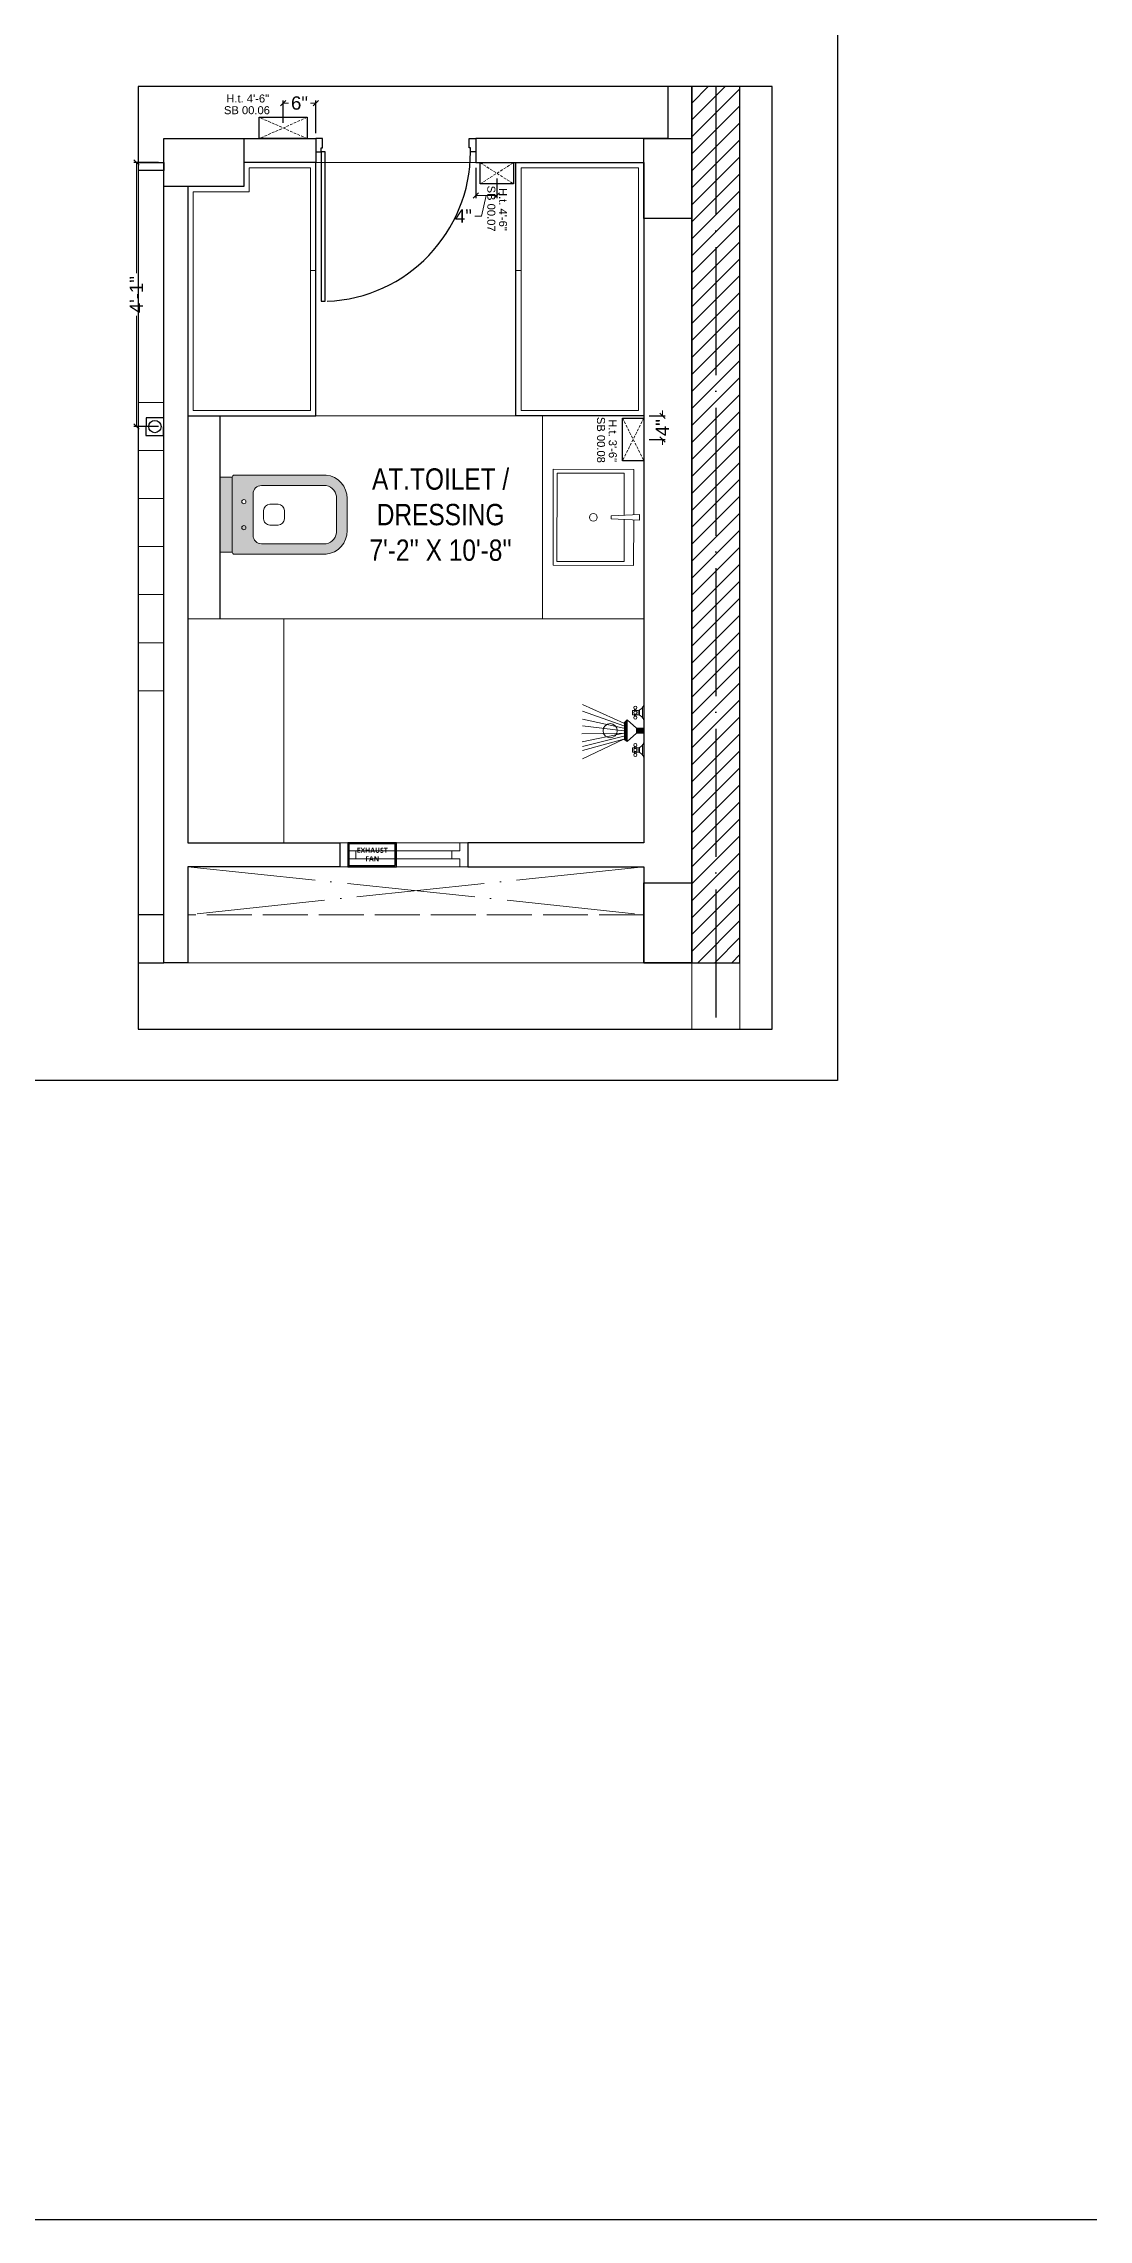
# Model space of a CAD drawing. Header units: millimetres. Extents: x 56222 to 3066687, y -650199 to -121287.
# Drawn here: x 156652 to 156847.9, y -179242.6 to -178834.7 of the extents above; entities that cross this region are included whole.
import ezdxf

# ---------------------------------------------------------------- set-up
doc = ezdxf.new("R2010")
doc.units = ezdxf.units.MM
doc.header["$MEASUREMENT"] = 0
doc.header["$PDMODE"] = 35
for name, pattern in [('ACAD_ISO02W100', [15, 12, -3]), ('ACAD_ISO04W100', [30, 24, -3, 0, -3]), ('DASHED', [0.75, 0.5, -0.25]), ('DASHED2', [0.375, 0.25, -0.125])]:
    doc.linetypes.add(name, pattern=pattern)
doc.layers.get('Defpoints').update_dxf_attribs({"color": 220})
doc.layers.add('AR DOOR', color=40, linetype='Continuous')
doc.layers.add('AR ELE-5', color=134, linetype='Continuous')
for name, color, linetype, lineweight in [('COLUMN', 1, 'Continuous', 30), ('dim05', 1, 'Continuous', 13), ('el', 7, 'Continuous', 20), ('ELEC-wires', 1, 'DASHED2', 13), ('Electrical', 84, 'Continuous', 30), ('FIRST FLOOR ( TEXT )', 7, 'Continuous', 9), ('FURNITURE', 32, 'Continuous', 9), ('GROUND FLOOR', 7, 'Continuous', 9), ('GROUND FLOOR  ( HATCH )', 251, 'Continuous', 9), ('GROUND FLOOR  ( PLINE )', 251, 'Continuous', 30), ('GROUND FLOOR ( STAIR )', 251, 'Continuous', 9), ('SECOND FLOOR ( DW_RAIL )', 7, 'Continuous', 9), ('TILE', 14, 'Continuous', 9), ('UTILITY', 48, 'Continuous', 9), ('wall', 7, 'Continuous', 30), ('X_PLOT', 1, 'Continuous', 9), ('XX~SLAB ( BEAM )~ ( DIM )', 7, 'Continuous', 9), ('XX~STR BEAM', 5, 'ACAD_ISO02W100', 9)]:
    doc.layers.add(name, color=color, linetype=linetype, lineweight=lineweight)
doc.styles.add('Arial', font='arial.ttf')
doc.styles.add('KATHA', font='swissc.ttf')
doc.styles.get("Standard").update_dxf_attribs({"font": 'arial.ttf', "height": 6})
doc.dimstyles.new('ISO-25', dxfattribs={"dimtxt": 2.5, "dimasz": 1, "dimexe": 0.5, "dimexo": 1, "dimtad": 0, "dimdec": 1, "dimlunit": 4, "dimtxsty": 'Standard', "dimblk": 'OBLIQUE', "dimcen": 2.5, "dimclrd": 1, "dimclre": 1, "dimclrt": 5, "dimadec": 0, "dimazin": 0, "dimtfac": 1, "dimtdec": 1, "dimtmove": 0, "dimatfit": 3, "dimfxl": 1, "dimlwd": -1, "dimarcsym": 0})

# ---------------------------------------------------------------- blocks, each defined once
blk = doc.blocks.new('A$C3EC62B37')
at = {"layer": 'FURNITURE', "lineweight": 30, "ltscale": 0.25, "true_color": 0xffffff}
h = blk.add_hatch(color=7, dxfattribs=at)
h.dxf.hatch_style = 1
h.paths.add_polyline_path([(-12.22, 0), (-12.22, 2.35), (-26.26, 2.35), (-26.26, 0)])
h.paths.add_polyline_path([(-26.26, 2.35), (-12.22, 2.35, 0.414214), (-11.83, 2.74), (-11.83, 19.96, 0.388639), (-16.24, 23.87), (-22.38, 23.87, 0.379499), (-26.65, 19.96), (-26.65, 2.74, 0.414214)])
h.paths.add_polyline_path([(-15.35, 6.26), (-23.13, 6.26, -0.414214), (-24.7, 7.83), (-24.7, 19.96, -0.349567), (-22.37, 21.91), (-16.24, 21.91, -0.364948), (-13.78, 19.96), (-13.78, 7.83, -0.414214)], flags=16)
h.paths.add_polyline_path([(-18.46, 8.22), (-20.02, 8.22, -0.414214), (-21.2, 9.39), (-21.2, 10.96, -0.414214), (-20.02, 12.13), (-18.46, 12.13, -0.414214), (-17.28, 10.96), (-17.28, 9.39, -0.414214)], flags=0)
h.paths.add_polyline_path([(-22.06, 4.53, -1), (-21.27, 4.53, -1)], flags=16)
at = {"layer": 'FURNITURE', "color": 0, "linetype": 'ByBlock', "lineweight": -2}
for p, q in [((-22.24, 23.87), (-16.24, 23.87)), ((-22.24, 21.91), (-16.24, 21.91)), ((-26.65, 2.74), (-26.65, 19.96)), ((-24.7, 7.83), (-24.7, 19.96)), ((-13.78, 7.83), (-13.78, 19.96)), ((-11.83, 2.74), (-11.83, 19.96)), ((-21.2, 9.39), (-21.2, 10.96)), ((-20.02, 12.13), (-18.46, 12.13)), ((-20.02, 8.22), (-18.46, 8.22)), ((-17.28, 9.39), (-17.28, 10.96)), ((-23.13, 6.26), (-15.35, 6.26)), ((-26.26, 2.35), (-12.22, 2.35)), ((-26.26, 2.35), (-26.26, 0)), ((-26.26, 0), (-12.22, 0)), ((-26.26, 0), (-12.22, 0)), ((-12.22, 2.35), (-12.22, 0))]:
    blk.add_line(p, q, dxfattribs=at)
for centre in [(-21.66, 4.53), (-16.81, 4.53)]:
    blk.add_circle(centre, 0.391, dxfattribs=at)
for centre, radius, start, end in [((-22.31, 19.5), 4.37, 89.0873, 174.0395), ((-22.31, 19.48), 2.44, 88.437, 168.6348), ((-16.17, 19.5), 4.37, 5.9605, 90.9127), ((-16.17, 19.48), 2.44, 11.3652, 91.563), ((-20.02, 10.96), 1.17, 90, 180), ((-20.02, 9.39), 1.17, 180, 270), ((-18.46, 10.96), 1.17, 0, 90), ((-18.46, 9.39), 1.17, 270, 0), ((-23.13, 7.83), 1.57, 180, 270), ((-15.35, 7.83), 1.57, 270, 0), ((-26.26, 2.74), 0.391, 180, 270), ((-12.22, 2.74), 0.391, 270, 0)]:
    blk.add_arc(centre, radius, start, end, dxfattribs=at)
blk = doc.blocks.new('*U25')
for points in [[(-40, 0), (0, 0), (0, 30), (10, 30), (10, 100), (-40, 100)], [(0, 0), (0, -1120), (30, -1120), (30, 0)], [(1160, 0), (1120, 0), (1120, 30), (1110, 30), (1110, 100), (1160, 100)]]:
    blk.add_lwpolyline(points, close=True)
at = {"layer": 'AR ELE-5', "linetype": 'ByBlock', "ltscale": 15}
blk.add_arc((-2, 1), 1122, 272.373, 359.9653, dxfattribs=at)
blk = doc.blocks.new('A$C07311617')
at = {"layer": 'UTILITY'}
h = blk.add_hatch(color=7, dxfattribs=at)
h.paths.add_polyline_path([(-3.13, 2.02), (-3.13, 0), (-3.74, 0), (-3.74, 0.46), (-3.74, 1.42)])
h.paths.add_polyline_path([(-3.13, 0), (-3.13, -0.46), (-3.13, -2.02), (-3.74, -1.59), (-3.74, -0.46), (-3.74, 0)])
h = blk.add_hatch(color=7, dxfattribs=at)
h.paths.add_polyline_path([(0, 0.46), (0, 0), (-1.35, 0), (-1.35, 0.46)])
h.paths.add_polyline_path([(0, 0), (0, -0.46), (-1.35, -0.46), (-1.35, 0)])
at = {"layer": 'UTILITY', "color": 7}
for p, q in [((-3.74, 1.42), (-11.52, 4.9)), ((-0.27, 2.44), (-0.27, 4.33)), ((-3.74, 0.94), (-11.52, 3.66)), ((-3.74, 0.46), (-11.52, 2.15)), ((-3.74, 0), (-11.52, 0.93)), ((-3.13, 2.02), (-3.74, 1.42)), ((-3.13, -0.46), (-3.13, 2.02)), ((-1.35, 0.46), (-3.13, 2.02)), ((-3.13, 0.46), (-3.13, 1.42)), ((-1.74, 3.79), (-1.74, 4.05)), ((-1.74, 2.99), (-1.74, 2.72)), ((-1.47, 3.79), (-1.47, 4.05)), ((-1.47, 2.99), (-1.47, 2.72)), ((-1.35, -0.46), (-1.35, 0.46)), ((-1.35, 0.46), (0, 0.46)), ((-0.8, 3.9), (-0.8, 2.88)), ((0, -0.46), (0, 0.46)), ((-3.74, -0.46), (-11.62, -0.61)), ((-3.74, -0.46), (-11.57, -2.09)), ((-3.74, -1.03), (-11.52, -2.96)), ((-3.74, -1.59), (-11.52, -5.3)), ((-3.74, -1.59), (-11.52, -3.73)), ((-3.74, -1.59), (-3.13, -2.02)), ((-3.13, -0.46), (-3.13, -2.02)), ((-1.35, -0.46), (-3.13, -2.02)), ((-1.74, -3.22), (-1.74, -2.95)), ((-1.74, -4.02), (-1.74, -4.29)), ((-1.47, -3.22), (-1.47, -2.95)), ((-1.47, -4.02), (-1.47, -4.29)), ((-1.35, -0.46), (0, -0.46)), ((-0.8, -4.13), (-0.8, -3.11)), ((-0.27, -2.68), (-0.27, -4.56))]:
    blk.add_line(p, q, dxfattribs=at)
for points in [[(-1.35, 0.46), (-3.13, 2.02)], [(-3.13, -2.02), (-1.35, -0.46)]]:
    blk.add_lwpolyline(points, dxfattribs=at)
for points in [[(-1.07, 2.99), (-2.14, 2.99), (-2.14, 3.79), (-1.07, 3.79)], [(-1.07, -3.22), (-2.14, -3.22), (-2.14, -4.02), (-1.07, -4.02)]]:
    blk.add_lwpolyline(points, close=True, dxfattribs=at)
for centre, radius in [((-1.6, 4.32), 0.298), ((-6.31, 0), 1.33), ((-1.6, 3.39), 0.298), ((-1.6, 2.45), 0.298), ((-1.6, -2.69), 0.298), ((-1.6, -3.62), 0.298), ((-1.6, -4.55), 0.298)]:
    blk.add_circle(centre, radius, dxfattribs=at)
for centre, start, end in [((-1.47, 5.26), 285.2551, 344.7449), ((-1.47, 1.52), 15.2551, 74.7449), ((-1.47, -1.75), 285.2551, 344.7449), ((-1.47, -5.49), 15.2551, 74.7449)]:
    blk.add_arc(centre, 1.52, start, end, dxfattribs=at)
blk = doc.blocks.new('6616')
at = {"color": 242, "linetype": 'DASHED', "true_color": 0xcd2027}
for p, q in [((386784.79, -36915.77), (386775.78, -36911.78)), ((386784.79, -36911.78), (386775.78, -36915.77))]:
    blk.add_line(p, q, dxfattribs=at)
at = {"layer": 'ELEC-wires', "color": 5, "linetype": 'ByBlock', "lineweight": 30, "ltscale": 4}
blk.add_lwpolyline([(386775.78, -36911.78), (386784.79, -36911.78), (386784.79, -36915.77), (386775.78, -36915.77)], close=True, dxfattribs=at)
blk = doc.blocks.new('_Oblique')
at = {"layer": 'wall', "color": 0, "lineweight": -2}
blk.add_line((-0.5, -0.5), (0.5, 0.5), dxfattribs=at)
blk = doc.blocks.new('*D257')
at = {"layer": 'Defpoints', "color": 0, "lineweight": 25, "transparency": 16777216}
for p in [(156764.55, -178904.53), (156764.55, -178908.91), (156768.02, -178908.91)]:
    blk.add_point(p, dxfattribs=at)
at = {"layer": 'dim05', "color": 1, "linetype": 'Continuous', "lineweight": -2, "transparency": 16777216}
for p, q in [((156765.55, -178904.53), (156768.52, -178904.53)), ((156765.55, -178908.91), (156768.52, -178908.91))]:
    blk.add_line(p, q, dxfattribs=at)
at = {"layer": 'dim05', "color": 1, "linetype": 'Continuous', "transparency": 16777216}
for p, q in [((156768.02, -178904.53), (156768.02, -178903.53)), ((156768.02, -178904.53), (156768.02, -178904.61)), ((156768.02, -178908.91), (156768.02, -178908.83)), ((156768.02, -178908.91), (156768.02, -178909.91))]:
    blk.add_line(p, q, dxfattribs=at)
at = {"layer": 'dim05', "color": 1, "transparency": 16777216}
for p, rotation in [((156768.02, -178904.53), 270), ((156768.02, -178908.91), 90)]:
    blk.add_blockref('_Oblique', p, dxfattribs=dict(at, rotation=rotation))
at = {"layer": 'dim05', "color": 5, "lineweight": 25, "transparency": 16777216, "insert": (156768.02, -178906.72), "char_height": 2.5, "attachment_point": 5, "rotation": 90, "style": 'Arial'}
blk.add_mtext('4"', dxfattribs=at)
blk = doc.blocks.new('*D258')
at = {"layer": 'Defpoints', "color": 0, "lineweight": 25, "transparency": 16777216}
for p in [(156733.05, -178857.03), (156737, -178859.03), (156737, -178863.17)]:
    blk.add_point(p, dxfattribs=at)
at = {"layer": 'dim05', "color": 1, "linetype": 'Continuous', "lineweight": -2, "transparency": 16777216}
for p, q in [((156733.05, -178858.03), (156733.05, -178863.67)), ((156737, -178860.03), (156737, -178863.67))]:
    blk.add_line(p, q, dxfattribs=at)
at = {"layer": 'dim05', "color": 1, "linetype": 'Continuous', "transparency": 16777216}
for p, q in [((156733.05, -178863.17), (156737, -178863.17)), ((156735.02, -178863.17), (156734.09, -178867.05)), ((156734.09, -178867.05), (156732.84, -178867.05))]:
    blk.add_line(p, q, dxfattribs=at)
at = {"layer": 'dim05', "color": 1, "transparency": 16777216, "rotation": 180}
blk.add_blockref('_Oblique', (156733.05, -178863.17), dxfattribs=at)
at = {"layer": 'dim05', "color": 1, "transparency": 16777216}
blk.add_blockref('_Oblique', (156737, -178863.17), dxfattribs=at)
at = {"layer": 'dim05', "color": 5, "lineweight": 25, "transparency": 16777216, "insert": (156730.73, -178867.05), "char_height": 2.5, "attachment_point": 5, "style": 'Arial'}
blk.add_mtext('4"', dxfattribs=at)
blk = doc.blocks.new('A$C1B9B2090')
at = {"layer": 'Electrical', "ltscale": 10}
blk.add_line((0, 4.97), (10.08, 4.97), dxfattribs=at)
at = {"layer": 'Electrical', "ltscale": 2}
for points in [[(0, 0), (10.08, 0), (10.08, 4.97), (0, 4.97)], [(0.25, 0.25), (9.83, 0.25), (9.83, 4.72), (0.25, 4.72)]]:
    blk.add_lwpolyline(points, close=True, dxfattribs=at)
at = {"layer": 'Electrical', "ltscale": 2, "insert": (1.5, 3.92), "char_height": 1.05, "width": 7.1646, "attachment_point": 1}
blk.add_mtext('\\pxqc;{\\fMalgun Gothic|b1|i0|c0|p34;\\W5.565;\\C0;\\W1;EXHAUST \\P\\W7.7995;\\W1;FAN}', dxfattribs=at)
blk = doc.blocks.new('*D259')
at = {"layer": 'Defpoints', "color": 0, "lineweight": 25, "transparency": 16777216}
for p in [(156703.05, -178845.87), (156696.96, -178850.54), (156703.05, -178852.53)]:
    blk.add_point(p, dxfattribs=at)
at = {"layer": 'dim05', "color": 1, "linetype": 'Continuous', "lineweight": -2, "transparency": 16777216}
for p, q in [((156696.96, -178849.54), (156696.96, -178845.37)), ((156703.05, -178851.53), (156703.05, -178845.37))]:
    blk.add_line(p, q, dxfattribs=at)
at = {"layer": 'dim05', "color": 1, "linetype": 'Continuous', "transparency": 16777216}
for p, q in [((156696.96, -178845.87), (156697.93, -178845.87)), ((156703.05, -178845.87), (156702.07, -178845.87))]:
    blk.add_line(p, q, dxfattribs=at)
at = {"layer": 'dim05', "color": 1, "transparency": 16777216, "rotation": 180}
blk.add_blockref('_Oblique', (156696.96, -178845.87), dxfattribs=at)
at = {"layer": 'dim05', "color": 1, "transparency": 16777216}
blk.add_blockref('_Oblique', (156703.05, -178845.87), dxfattribs=at)
at = {"layer": 'dim05', "color": 5, "lineweight": 25, "transparency": 16777216, "insert": (156700, -178845.87), "char_height": 2.5, "attachment_point": 5, "style": 'Arial'}
blk.add_mtext('6"', dxfattribs=at)
blk = doc.blocks.new('*D260')
at = {"layer": 'Defpoints', "color": 0, "lineweight": 25, "transparency": 16777216}
for p in [(156674.55, -178857.03), (156669.42, -178906.52), (156674.55, -178906.52)]:
    blk.add_point(p, dxfattribs=at)
at = {"layer": 'dim05', "color": 1, "linetype": 'Continuous', "lineweight": -2, "transparency": 16777216}
for p, q in [((156673.55, -178857.03), (156668.92, -178857.03)), ((156673.55, -178906.52), (156668.92, -178906.52))]:
    blk.add_line(p, q, dxfattribs=at)
at = {"layer": 'dim05', "color": 1, "linetype": 'Continuous', "transparency": 16777216}
for p, q in [((156669.42, -178857.03), (156669.42, -178877.78)), ((156669.42, -178906.52), (156669.42, -178885.77))]:
    blk.add_line(p, q, dxfattribs=at)
at = {"layer": 'dim05', "color": 1, "transparency": 16777216}
for p, rotation in [((156669.42, -178857.03), 90), ((156669.42, -178906.52), 270)]:
    blk.add_blockref('_Oblique', p, dxfattribs=dict(at, rotation=rotation))
at = {"layer": 'dim05', "color": 5, "lineweight": 25, "transparency": 16777216, "insert": (156669.42, -178881.78), "char_height": 2.5, "attachment_point": 5, "rotation": 90, "style": 'Arial'}
blk.add_mtext('4\'-1"', dxfattribs=at)

msp = doc.modelspace()

# ---------------------------------------------------------------- hatches: boundary and pattern name
at = {"layer": 'GROUND FLOOR  ( HATCH )'}
h = msp.add_hatch(dxfattribs=at)
h.set_pattern_fill('ANSI31', color=6, scale=18, angle=360, style=0)
h.set_pattern_definition([(45, (40241.8597, -16387.8541), (-1.590990258, 1.590990258), [])])
h.paths.add_polyline_path([(156782.546, -178842.789), (156773.546, -178842.789), (156773.546, -179007.029), (156782.546, -179007.029)])

# ---------------------------------------------------------------- linework, layer by layer
at = {"layer": 'COLUMN'}
for points in [[(156689.546, -178852.529), (156689.546, -178861.529), (156674.546, -178861.529), (156674.546, -178852.529)], [(156764.546, -178852.529), (156773.546, -178852.529), (156773.546, -178867.529), (156764.546, -178867.529)], [(156764.546, -178992.029), (156773.546, -178992.029), (156773.546, -179007.029), (156764.546, -179007.029)]]:
    msp.add_lwpolyline(points, close=True, dxfattribs=at)
at = {"layer": 'FURNITURE'}
for p, q in [((156702.046, -178877.279), (156703.046, -178877.279)), ((156741.546, -178877.279), (156740.546, -178877.279)), ((156745.546, -178942.529), (156745.546, -178904.529))]:
    msp.add_line(p, q, dxfattribs=at)
at = {"layer": 'FURNITURE', "lineweight": 30}
for points in [[(156669.756, -178857.029), (156674.546, -178857.029), (156674.546, -178858.529), (156669.756, -178858.529)], [(156679.046, -178861.529), (156679.046, -178904.529), (156703.046, -178904.529), (156703.046, -178857.029), (156689.546, -178857.029)]]:
    msp.add_lwpolyline(points, dxfattribs=at)
msp.add_lwpolyline([(156740.546, -178857.029), (156764.546, -178857.029), (156764.546, -178904.529), (156740.546, -178904.529)], close=True, dxfattribs=at)
at = {"layer": 'FURNITURE'}
for points in [[(156690.546, -178858.029), (156690.546, -178862.529), (156680.046, -178862.529)], [(156680.046, -178862.529), (156680.046, -178903.529), (156702.046, -178903.529), (156702.046, -178858.029), (156690.546, -178858.029)], [(156762.644, -178924.026), (156762.629, -178932.537), (156747.535, -178932.528), (156747.556, -178914.528), (156762.65, -178914.537), (156762.644, -178923.049)], [(156760.843, -178923.938), (156760.829, -178931.815), (156748.256, -178931.808), (156748.276, -178915.249), (156760.849, -178915.256), (156760.844, -178923.134)]]:
    msp.add_lwpolyline(points, dxfattribs=at)
for points in [[(156763.546, -178858.029), (156763.546, -178903.529), (156741.546, -178903.529), (156741.546, -178858.029)], [(156758.428, -178923.249), (156758.427, -178923.82), (156763.724, -178924.078), (156763.725, -178922.998)], [(156679.046, -178942.529), (156697.046, -178942.529), (156697.046, -178984.529), (156679.046, -178984.529)]]:
    msp.add_lwpolyline(points, close=True, dxfattribs=at)
msp.add_circle((156755.082, -178923.532), 0.72, dxfattribs=at)
at = {"layer": 'GROUND FLOOR'}
for p, q in [((156773.546, -178842.789), (156773.546, -179019.494)), ((156782.546, -178842.789), (156782.546, -179019.494)), ((156674.546, -178852.529), (156674.546, -179007.029)), ((156703.046, -178852.529), (156674.546, -178852.529)), ((156703.046, -178852.529), (156703.046, -178857.029)), ((156764.546, -178852.529), (156733.05, -178852.527)), ((156733.05, -178852.527), (156733.05, -178857.027)), ((156764.546, -178857.029), (156689.546, -178857.029)), ((156764.546, -178857.029), (156764.546, -178984.529)), ((156679.046, -178861.529), (156679.046, -178984.529)), ((156679.046, -178904.529), (156764.546, -178904.529)), ((156679.046, -178942.529), (156764.546, -178942.529)), ((156710.546, -178984.529), (156764.546, -178984.529)), ((156731.546, -178984.529), (156731.546, -178989.029)), ((156679.046, -178989.029), (156679.046, -179007.029)), ((156710.546, -178989.029), (156764.546, -178989.029)), ((156764.546, -178989.029), (156764.546, -179007.029)), ((156674.546, -178998.029), (156669.756, -178998.029)), ((156773.546, -179007.029), (156669.756, -179007.029))]:
    msp.add_line(p, q, dxfattribs=at)
at = {"layer": 'GROUND FLOOR', "color": 1, "linetype": 'ACAD_ISO04W100'}
for p, q in [((156778.046, -178842.789), (156778.046, -179007.029)), ((156679.046, -178989.029), (156764.546, -178998.029)), ((156764.546, -178989.029), (156679.046, -178998.029))]:
    msp.add_line(p, q, dxfattribs=at)
at = {"layer": 'GROUND FLOOR', "linetype": 'ACAD_ISO02W100', "ltscale": 0.7}
msp.add_line((156764.546, -178998.029), (156679.046, -178998.029), dxfattribs=at)
at = {"layer": 'GROUND FLOOR', "color": 6, "lineweight": 30}
msp.add_lwpolyline([(156773.546, -178842.789), (156773.546, -179007.029), (156782.546, -179007.029), (156782.546, -178842.789)], dxfattribs=at)
at = {"layer": 'GROUND FLOOR  ( PLINE )'}
for points in [[(156769.046, -178842.789), (156769.046, -178852.529), (156733.05, -178852.527), (156733.05, -178857.027), (156764.546, -178857.029), (156764.546, -178984.529), (156731.546, -178984.529), (156731.546, -178989.029), (156764.546, -178989.029), (156764.546, -179007.029), (156773.546, -179007.029), (156773.546, -178842.789)], [(156679.046, -178984.529), (156707.541, -178984.529), (156707.541, -178989.029), (156679.046, -178989.029), (156679.046, -179007.029), (156674.546, -179007.029), (156674.546, -178852.529), (156703.046, -178852.529), (156703.046, -178857.029), (156689.546, -178857.029)], [(156679.046, -178861.529), (156679.046, -178984.529)], [(156685.046, -178904.529), (156685.046, -178942.529)], [(156669.756, -179007.029), (156674.546, -179007.029), (156674.546, -178998.029), (156669.756, -178998.029)]]:
    msp.add_lwpolyline(points, dxfattribs=at)
at = {"layer": 'GROUND FLOOR ( STAIR )'}
for p, q in [((156674.546, -178902.029), (156669.756, -178902.029)), ((156674.546, -178911.029), (156669.756, -178911.029)), ((156674.546, -178920.029), (156669.756, -178920.029)), ((156674.546, -178929.029), (156669.756, -178929.029)), ((156674.546, -178938.029), (156669.756, -178938.029)), ((156674.546, -178947.029), (156669.756, -178947.029)), ((156674.546, -178956.029), (156669.756, -178956.029))]:
    msp.add_line(p, q, dxfattribs=at)
at = {"layer": 'SECOND FLOOR ( DW_RAIL )', "color": 3}
msp.add_lwpolyline([(156731.541, -178984.529), (156730.041, -178984.529), (156730.041, -178986.029), (156728.541, -178986.029), (156728.541, -178987.529), (156710.541, -178987.529), (156710.541, -178986.029), (156709.041, -178986.029), (156709.041, -178984.529), (156707.541, -178984.529), (156707.541, -178989.029), (156709.041, -178989.029), (156709.041, -178987.529), (156710.541, -178987.529), (156710.541, -178986.029), (156728.541, -178986.029), (156728.541, -178987.529), (156730.041, -178987.529), (156730.041, -178989.029), (156731.541, -178989.029), (156731.541, -178984.529), (156707.541, -178984.529), (156707.541, -178989.029), (156731.541, -178989.029)], close=True, dxfattribs=at)
at = {"layer": 'TILE', "color": 1, "linetype": 'Continuous', "lineweight": 25}
msp.add_lwpolyline([(158321.234, -177400.874), (155066.713, -177400.874), (155066.713, -179242.65), (158321.234, -179242.65)], close=True, dxfattribs=at)
at = {"layer": 'X_PLOT', "linetype": 'ACAD_ISO04W100', "lineweight": 30}
msp.add_line((156778.046, -178842.789), (156778.046, -179019.494), dxfattribs=at)
at = {"layer": 'XX~SLAB ( BEAM )~ ( DIM )', "color": 242, "linetype": 'DASHED', "true_color": 0xcd2027}
for p, q in [((156733.866, -178857.027), (156740.129, -178861.027)), ((156733.866, -178861.027), (156740.129, -178857.029)), ((156764.546, -178904.908), (156760.546, -178912.908)), ((156760.546, -178904.908), (156764.546, -178912.908))]:
    msp.add_line(p, q, dxfattribs=at)
at = {"layer": 'XX~SLAB ( BEAM )~ ( DIM )', "color": 1, "lineweight": 30}
msp.add_lwpolyline([(156800.835, -179029.141), (156115.895, -179029.141), (156115.895, -178671.255), (156800.835, -178671.255)], close=True, dxfattribs=at)
at = {"layer": 'XX~SLAB ( BEAM )~ ( DIM )', "color": 242, "lineweight": 30, "true_color": 0xcd2027}
msp.add_lwpolyline([(156788.588, -178842.789), (156669.756, -178842.789), (156669.756, -179019.494), (156788.588, -179019.494)], close=True, dxfattribs=at)
at = {"layer": 'XX~SLAB ( BEAM )~ ( DIM )'}
msp.add_lwpolyline([(156703.046, -178857.029), (156740.546, -178857.029), (156740.546, -178904.529), (156703.046, -178904.529)], close=True, dxfattribs=at)
at = {"layer": 'XX~SLAB ( BEAM )~ ( DIM )', "color": 6, "lineweight": 30}
msp.add_lwpolyline([(156671.218, -178908.179), (156674.537, -178908.179), (156674.554, -178904.869), (156671.235, -178904.869)], close=True, dxfattribs=at)
msp.add_circle((156672.891, -178906.524), 1.155, dxfattribs=at)
at = {"layer": 'XX~STR BEAM', "lineweight": 30}
for points in [[(156733.866, -178861.027), (156733.866, -178857.027), (156740.129, -178857.027), (156740.129, -178861.027)], [(156760.546, -178904.908), (156764.546, -178904.908), (156764.546, -178912.908), (156760.546, -178912.908)]]:
    msp.add_lwpolyline(points, close=True, dxfattribs=at)

# ---------------------------------------------------------------- block references
at = {"xscale": 0.9052782660299882, "yscale": 0.9052782660299882, "zscale": 0.9052782660299882}
msp.add_blockref('A$C1B9B2090', (156709.041, -178989.028), dxfattribs=at)
at = {"layer": 'AR DOOR', "linetype": 'ByBlock', "lineweight": -2, "extrusion": (0, 0, -1), "xscale": -0.02500332000264408, "yscale": 0.02500332000264408, "zscale": -0.02500332000264408}
msp.add_blockref('*U25', (-156704.046, -178855.028), dxfattribs=at)
at = {"layer": 'el', "color": 1}
msp.add_blockref('6616', (-230083.33, -141936.758), dxfattribs=at)
at = {"layer": 'FURNITURE', "rotation": 270}
msp.add_blockref('A$C3EC62B37', (156685.046, -178942.267), dxfattribs=at)
at = {"layer": 'FURNITURE', "lineweight": 18, "rotation": 0.03312803684912943}
msp.add_blockref('A$C07311617', (156764.546, -178963.529), dxfattribs=at)

# ---------------------------------------------------------------- texts
at = {"layer": 'Electrical', "color": 240, "true_color": 0xed1f24, "transparency": 33554687}
msp.add_text('H.t. 4\'-6"', height=1.5, dxfattribs=at).set_placement((156686.286, -178845.757))
at = {"layer": 'Electrical', "color": 5, "transparency": 33554687}
msp.add_text('SB 00.06', height=1.5, dxfattribs=at).set_placement((156685.835, -178847.954))
for s, p in [('SB 00.07', (156735.201, -178861.345)), ('SB 00.08', (156755.772, -178904.701))]:
    msp.add_text(s, height=1.5, rotation=270, dxfattribs=at).set_placement(p)
at = {"layer": 'Electrical', "color": 240, "true_color": 0xed1f24, "transparency": 33554687}
for s, p in [('H.t. 4\'-6"', (156737.399, -178861.796)), ('H.t. 3\'-6"', (156757.97, -178905.152))]:
    msp.add_text(s, height=1.5, rotation=270, dxfattribs=at).set_placement(p)
at = {"layer": 'FIRST FLOOR ( TEXT )', "insert": (156726.453, -178923.045), "char_height": 4, "attachment_point": 5, "style": 'KATHA'}
msp.add_mtext("AT.TOILET /\\PDRESSING\\P7'-2'' X 10'-8''", dxfattribs=at)

# ---------------------------------------------------------------- dimensions: what is measured, and where the dimension line sits
at = {"layer": 'dim05', "color": 27, "lineweight": 25, "true_color": 0x7d5120}
dim = msp.add_linear_dim(base=(156703.046, -178845.873), p1=(156696.957, -178850.535), p2=(156703.046, -178852.527), dimstyle='ISO-25', override={"dimdec": 0, "dimtxsty": 'Arial'}, dxfattribs=at)
dim.commit()
dim.dimension.update_dxf_attribs({"geometry": '*D259', "text_midpoint": (156700.001, -178845.873)})
for base, p1, p2, picture, middle in [((156669.425, -178906.524), (156674.546, -178857.029), (156674.546, -178906.524), '*D260', (156669.425, -178881.776)), ((156768.021, -178908.908), (156764.546, -178904.529), (156764.546, -178908.908), '*D257', (156768.021, -178906.718))]:
    dim = msp.add_linear_dim(base=base, p1=p1, p2=p2, angle=90, dimstyle='ISO-25', override={"dimdec": 0, "dimtxsty": 'Arial'}, dxfattribs=at)
    dim.commit()
    dim.dimension.update_dxf_attribs({"geometry": picture, "text_midpoint": middle})
dim = msp.add_linear_dim(base=(156736.998, -178863.165), p1=(156733.05, -178857.029), p2=(156736.998, -178859.028), dimstyle='ISO-25', override={"dimtxsty": 'Arial', "dimtmove": 1}, dxfattribs=at)
dim.commit()
dim.dimension.update_dxf_attribs({"geometry": '*D258', "text_midpoint": (156732.214, -178867.045), "dimtype": 160})

doc.saveas('drawing.dxf')
